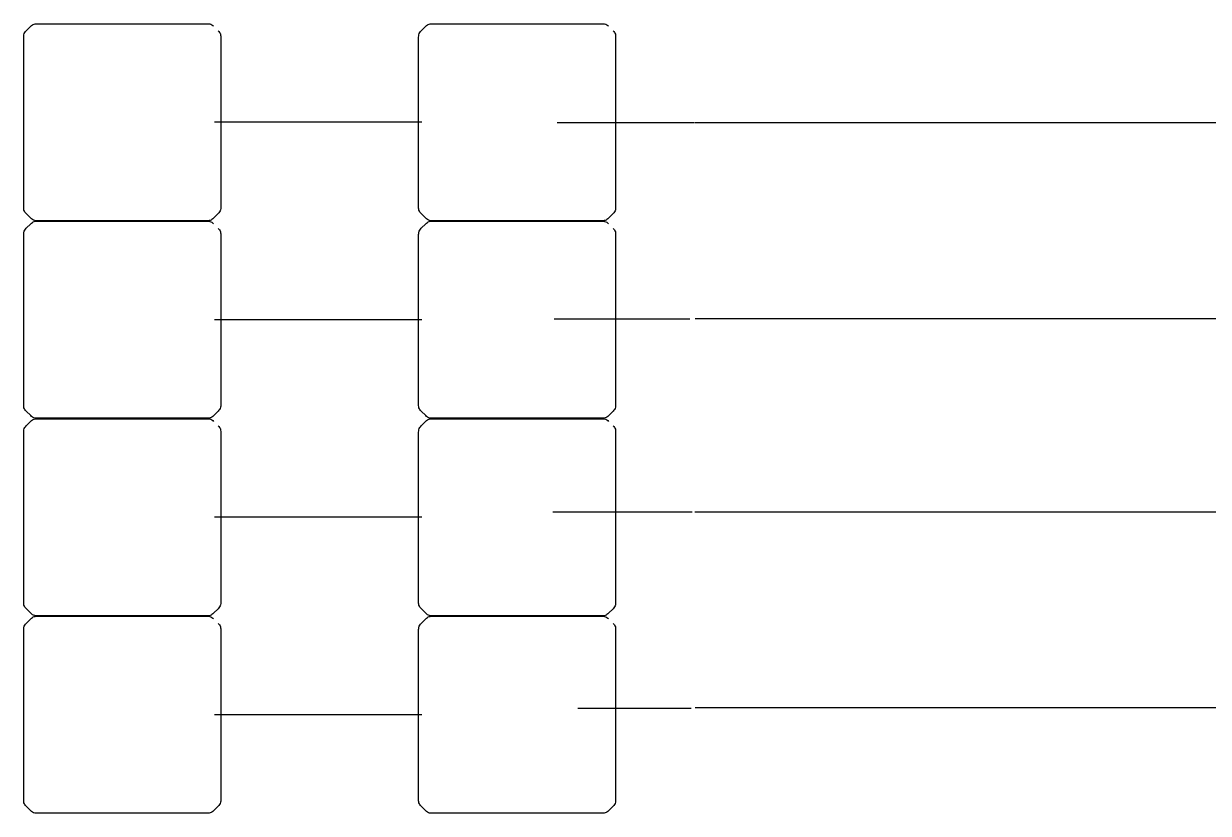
# Model space of a CAD drawing. Header units: millimetres. Extents: x -57500 to 57500, y -57500 to 57500.
# Drawn here: x 3008 to 15065, y -9042 to -1007 of the extents above; entities that cross this region are included whole.
import ezdxf

# ---------------------------------------------------------------- set-up
doc = ezdxf.new("R2010")
doc.units = ezdxf.units.MM

msp = doc.modelspace()

# ---------------------------------------------------------------- linework, layer by layer
for p, q in [((3025.843, -1088.213), (3034.172, -1079.843)), ((3034.172, -1079.843), (3080.306, -1033.709)), ((3080.306, -1033.709), (3087.738, -1026.296)), ((3087.738, -1026.296), (3095.957, -1019.745)), ((3095.957, -1019.745), (3105.074, -1014.462)), ((3105.074, -1014.462), (3114.924, -1010.594)), ((3114.924, -1010.594), (3125.393, -1008.226)), ((3125.393, -1008.226), (3136.088, -1007.499)), ((3136.088, -1007.499), (4877.139, -1007.499)), ((4877.139, -1007.499), (4888.947, -1007.581)), ((4888.947, -1007.581), (4900.635, -1009.376)), ((4900.635, -1009.376), (4911.926, -1013.082)), ((4911.926, -1013.082), (4922.419, -1018.639)), ((4922.419, -1018.639), (4931.807, -1025.821)), ((4931.807, -1025.821), (4940.177, -1034.15)), ((4986.311, -1080.284), (4993.723, -1087.716)), ((7045.843, -1088.213), (7054.172, -1079.843)), ((7054.172, -1079.843), (7100.306, -1033.709)), ((7100.306, -1033.709), (7107.738, -1026.296)), ((7107.738, -1026.296), (7115.957, -1019.745)), ((7115.957, -1019.745), (7125.074, -1014.462)), ((7125.074, -1014.462), (7134.924, -1010.594)), ((7134.924, -1010.594), (7145.393, -1008.226)), ((7145.393, -1008.226), (7156.088, -1007.499)), ((7156.088, -1007.499), (8897.139, -1007.499)), ((8897.139, -1007.499), (8908.947, -1007.581)), ((8908.947, -1007.581), (8920.635, -1009.376)), ((8920.635, -1009.376), (8931.926, -1013.082)), ((8931.926, -1013.082), (8942.419, -1018.639)), ((8942.419, -1018.639), (8951.807, -1025.821)), ((8951.807, -1025.821), (8960.177, -1034.15)), ((9006.311, -1080.284), (9013.723, -1087.716)), ((3007.521, -1142.881), (3007.603, -1131.073)), ((3007.521, -2883.931), (3007.521, -1142.881)), ((3007.603, -1131.073), (3009.398, -1119.385)), ((3009.398, -1119.385), (3013.104, -1108.094)), ((3013.104, -1108.094), (3018.661, -1097.601)), ((3018.661, -1097.601), (3025.843, -1088.213)), ((4993.723, -1087.716), (5000.275, -1095.935)), ((5000.275, -1095.935), (5005.558, -1105.052)), ((5005.558, -1105.052), (5009.425, -1114.902)), ((5009.425, -1114.902), (5011.794, -1125.371)), ((5011.794, -1125.371), (5012.521, -1136.066)), ((5012.521, -1136.066), (5012.521, -2877.117)), ((7027.521, -1142.881), (7027.603, -1131.073)), ((7027.521, -2883.931), (7027.521, -1142.881)), ((7027.603, -1131.073), (7029.398, -1119.385)), ((7029.398, -1119.385), (7033.104, -1108.094)), ((7033.104, -1108.094), (7038.661, -1097.601)), ((7038.661, -1097.601), (7045.843, -1088.213)), ((9013.723, -1087.716), (9020.275, -1095.935)), ((9020.275, -1095.935), (9025.558, -1105.052)), ((9025.558, -1105.052), (9029.425, -1114.902)), ((9029.425, -1114.902), (9031.794, -1125.371)), ((9031.794, -1125.371), (9032.521, -1136.066)), ((9032.521, -1136.066), (9032.521, -2877.117)), ((7059.7, -2010), (4950.95, -2010)), ((9830.85, -2016), (8436.75, -2016)), ((19937.95, -2016.45), (9838.9, -2016.45)), ((3008.248, -2894.627), (3007.521, -2883.931)), ((5012.438, -2888.925), (5010.643, -2900.613)), ((5012.521, -2877.117), (5012.438, -2888.925)), ((7028.248, -2894.627), (7027.521, -2883.931)), ((9032.438, -2888.925), (9030.643, -2900.613)), ((9032.521, -2877.117), (9032.438, -2888.925)), ((3010.616, -2905.095), (3008.248, -2894.627)), ((3014.484, -2914.945), (3010.616, -2905.095)), ((3019.767, -2924.063), (3014.484, -2914.945)), ((3026.318, -2932.282), (3019.767, -2924.063)), ((3033.731, -2939.714), (3026.318, -2932.282)), ((3079.865, -2985.848), (3033.731, -2939.714)), ((3088.234, -2994.177), (3079.865, -2985.848)), ((3097.623, -3001.359), (3088.234, -2994.177)), ((3108.116, -3006.916), (3097.623, -3001.359)), ((3119.407, -3010.621), (3108.116, -3006.916)), ((3131.095, -3012.416), (3119.407, -3010.621)), ((3142.902, -3012.499), (3131.095, -3012.416)), ((4883.953, -3012.499), (3142.902, -3012.499)), ((4894.649, -3011.772), (4883.953, -3012.499)), ((4905.117, -3009.403), (4894.649, -3011.772)), ((4914.967, -3005.536), (4905.117, -3009.403)), ((4924.085, -3000.253), (4914.967, -3005.536)), ((4932.304, -2993.701), (4924.085, -3000.253)), ((4939.736, -2986.289), (4932.304, -2993.701)), ((4985.87, -2940.155), (4939.736, -2986.289)), ((4994.199, -2931.785), (4985.87, -2940.155)), ((5001.381, -2922.397), (4994.199, -2931.785)), ((5006.938, -2911.904), (5001.381, -2922.397)), ((5010.643, -2900.613), (5006.938, -2911.904)), ((7030.616, -2905.095), (7028.248, -2894.627)), ((7034.484, -2914.945), (7030.616, -2905.095)), ((7039.767, -2924.063), (7034.484, -2914.945)), ((7046.318, -2932.282), (7039.767, -2924.063)), ((7053.731, -2939.714), (7046.318, -2932.282)), ((7099.865, -2985.848), (7053.731, -2939.714)), ((7108.234, -2994.177), (7099.865, -2985.848)), ((7117.623, -3001.359), (7108.234, -2994.177)), ((7128.116, -3006.916), (7117.623, -3001.359)), ((7139.407, -3010.621), (7128.116, -3006.916)), ((7151.095, -3012.416), (7139.407, -3010.621)), ((7162.902, -3012.499), (7151.095, -3012.416)), ((8903.953, -3012.499), (7162.902, -3012.499)), ((8914.649, -3011.772), (8903.953, -3012.499)), ((8925.117, -3009.403), (8914.649, -3011.772)), ((8934.967, -3005.536), (8925.117, -3009.403)), ((8944.085, -3000.253), (8934.967, -3005.536)), ((8952.304, -2993.701), (8944.085, -3000.253)), ((8959.736, -2986.289), (8952.304, -2993.701)), ((9005.87, -2940.155), (8959.736, -2986.289)), ((9014.199, -2931.785), (9005.87, -2940.155)), ((9021.381, -2922.397), (9014.199, -2931.785)), ((9026.938, -2911.904), (9021.381, -2922.397)), ((9030.643, -2900.613), (9026.938, -2911.904)), ((3007.603, -3141.073), (3009.398, -3129.385)), ((3009.398, -3129.385), (3013.104, -3118.094)), ((3013.104, -3118.094), (3018.661, -3107.601)), ((3018.661, -3107.601), (3025.843, -3098.213)), ((3025.843, -3098.213), (3034.172, -3089.843)), ((3034.172, -3089.843), (3080.306, -3043.709)), ((3080.306, -3043.709), (3087.738, -3036.296)), ((3087.738, -3036.296), (3095.957, -3029.745)), ((3095.957, -3029.745), (3105.074, -3024.462)), ((3105.074, -3024.462), (3114.924, -3020.594)), ((3114.924, -3020.594), (3125.393, -3018.226)), ((3125.393, -3018.226), (3136.088, -3017.499)), ((3136.088, -3017.499), (4877.139, -3017.499)), ((4877.139, -3017.499), (4888.947, -3017.581)), ((4888.947, -3017.581), (4900.635, -3019.376)), ((4900.635, -3019.376), (4911.926, -3023.082)), ((4911.926, -3023.082), (4922.419, -3028.639)), ((4922.419, -3028.639), (4931.807, -3035.821)), ((4931.807, -3035.821), (4940.177, -3044.15)), ((4986.311, -3090.284), (4993.723, -3097.716)), ((4993.723, -3097.716), (5000.275, -3105.935)), ((5000.275, -3105.935), (5005.558, -3115.052)), ((5005.558, -3115.052), (5009.425, -3124.902)), ((5009.425, -3124.902), (5011.794, -3135.371)), ((7027.603, -3141.073), (7029.398, -3129.385)), ((7029.398, -3129.385), (7033.104, -3118.094)), ((7033.104, -3118.094), (7038.661, -3107.601)), ((7038.661, -3107.601), (7045.843, -3098.213)), ((7045.843, -3098.213), (7054.172, -3089.843)), ((7054.172, -3089.843), (7100.306, -3043.709)), ((7100.306, -3043.709), (7107.738, -3036.296)), ((7107.738, -3036.296), (7115.957, -3029.745)), ((7115.957, -3029.745), (7125.074, -3024.462)), ((7125.074, -3024.462), (7134.924, -3020.594)), ((7134.924, -3020.594), (7145.393, -3018.226)), ((7145.393, -3018.226), (7156.088, -3017.499)), ((7156.088, -3017.499), (8897.139, -3017.499)), ((8897.139, -3017.499), (8908.947, -3017.581)), ((8908.947, -3017.581), (8920.635, -3019.376)), ((8920.635, -3019.376), (8931.926, -3023.082)), ((8931.926, -3023.082), (8942.419, -3028.639)), ((8942.419, -3028.639), (8951.807, -3035.821)), ((8951.807, -3035.821), (8960.177, -3044.15)), ((9006.311, -3090.284), (9013.723, -3097.716)), ((9013.723, -3097.716), (9020.275, -3105.935)), ((9020.275, -3105.935), (9025.558, -3115.052)), ((9025.558, -3115.052), (9029.425, -3124.902)), ((9029.425, -3124.902), (9031.794, -3135.371)), ((3007.521, -3152.881), (3007.603, -3141.073)), ((3007.521, -4893.931), (3007.521, -3152.881)), ((5011.794, -3135.371), (5012.521, -3146.066)), ((5012.521, -3146.066), (5012.521, -4887.117)), ((7027.521, -3152.881), (7027.603, -3141.073)), ((7027.521, -4893.931), (7027.521, -3152.881)), ((9031.794, -3135.371), (9032.521, -3146.066)), ((9032.521, -3146.066), (9032.521, -4887.117)), ((7059.7, -4020), (4950.95, -4020)), ((9786.7, -4013.3), (8407.8, -4013.3)), ((20916, -4011.4), (9842.35, -4011.4)), ((3008.248, -4904.627), (3007.521, -4893.931)), ((3010.616, -4915.095), (3008.248, -4904.627)), ((3014.484, -4924.945), (3010.616, -4915.095)), ((3019.767, -4934.063), (3014.484, -4924.945)), ((3026.318, -4942.282), (3019.767, -4934.063)), ((3033.731, -4949.714), (3026.318, -4942.282)), ((4994.199, -4941.785), (4985.87, -4950.155)), ((5001.381, -4932.397), (4994.199, -4941.785)), ((5006.938, -4921.904), (5001.381, -4932.397)), ((5010.643, -4910.613), (5006.938, -4921.904)), ((5012.438, -4898.925), (5010.643, -4910.613)), ((5012.521, -4887.117), (5012.438, -4898.925)), ((7028.248, -4904.627), (7027.521, -4893.931)), ((7030.616, -4915.095), (7028.248, -4904.627)), ((7034.484, -4924.945), (7030.616, -4915.095)), ((7039.767, -4934.063), (7034.484, -4924.945)), ((7046.318, -4942.282), (7039.767, -4934.063)), ((7053.731, -4949.714), (7046.318, -4942.282)), ((9014.199, -4941.785), (9005.87, -4950.155)), ((9021.381, -4932.397), (9014.199, -4941.785)), ((9026.938, -4921.904), (9021.381, -4932.397)), ((9030.643, -4910.613), (9026.938, -4921.904)), ((9032.438, -4898.925), (9030.643, -4910.613)), ((9032.521, -4887.117), (9032.438, -4898.925)), ((3079.865, -4995.848), (3033.731, -4949.714)), ((3034.172, -5099.843), (3080.306, -5053.709)), ((3088.234, -5004.177), (3079.865, -4995.848)), ((3080.306, -5053.709), (3087.738, -5046.296)), ((3087.738, -5046.296), (3095.957, -5039.745)), ((3097.623, -5011.359), (3088.234, -5004.177)), ((3095.957, -5039.745), (3105.074, -5034.462)), ((3108.116, -5016.916), (3097.623, -5011.359)), ((3105.074, -5034.462), (3114.924, -5030.594)), ((3119.407, -5020.621), (3108.116, -5016.916)), ((3114.924, -5030.594), (3125.393, -5028.226)), ((3131.095, -5022.416), (3119.407, -5020.621)), ((3125.393, -5028.226), (3136.088, -5027.499)), ((3142.902, -5022.499), (3131.095, -5022.416)), ((3136.088, -5027.499), (4877.139, -5027.499)), ((4883.953, -5022.499), (3142.902, -5022.499)), ((4877.139, -5027.499), (4888.947, -5027.581)), ((4894.649, -5021.772), (4883.953, -5022.499)), ((4888.947, -5027.581), (4900.635, -5029.376)), ((4905.117, -5019.403), (4894.649, -5021.772)), ((4900.635, -5029.376), (4911.926, -5033.082)), ((4914.967, -5015.536), (4905.117, -5019.403)), ((4911.926, -5033.082), (4922.419, -5038.639)), ((4924.085, -5010.253), (4914.967, -5015.536)), ((4922.419, -5038.639), (4931.807, -5045.821)), ((4932.304, -5003.701), (4924.085, -5010.253)), ((4931.807, -5045.821), (4940.177, -5054.15)), ((4939.736, -4996.289), (4932.304, -5003.701)), ((4985.87, -4950.155), (4939.736, -4996.289)), ((7099.865, -4995.848), (7053.731, -4949.714)), ((7054.172, -5099.843), (7100.306, -5053.709)), ((7108.234, -5004.177), (7099.865, -4995.848)), ((7100.306, -5053.709), (7107.738, -5046.296)), ((7107.738, -5046.296), (7115.957, -5039.745)), ((7117.623, -5011.359), (7108.234, -5004.177)), ((7115.957, -5039.745), (7125.074, -5034.462)), ((7128.116, -5016.916), (7117.623, -5011.359)), ((7125.074, -5034.462), (7134.924, -5030.594)), ((7139.407, -5020.621), (7128.116, -5016.916)), ((7134.924, -5030.594), (7145.393, -5028.226)), ((7151.095, -5022.416), (7139.407, -5020.621)), ((7145.393, -5028.226), (7156.088, -5027.499)), ((7162.902, -5022.499), (7151.095, -5022.416)), ((7156.088, -5027.499), (8897.139, -5027.499)), ((8903.953, -5022.499), (7162.902, -5022.499)), ((8897.139, -5027.499), (8908.947, -5027.581)), ((8914.649, -5021.772), (8903.953, -5022.499)), ((8908.947, -5027.581), (8920.635, -5029.376)), ((8925.117, -5019.403), (8914.649, -5021.772)), ((8920.635, -5029.376), (8931.926, -5033.082)), ((8934.967, -5015.536), (8925.117, -5019.403)), ((8931.926, -5033.082), (8942.419, -5038.639)), ((8944.085, -5010.253), (8934.967, -5015.536)), ((8942.419, -5038.639), (8951.807, -5045.821)), ((8952.304, -5003.701), (8944.085, -5010.253)), ((8951.807, -5045.821), (8960.177, -5054.15)), ((8959.736, -4996.289), (8952.304, -5003.701)), ((9005.87, -4950.155), (8959.736, -4996.289)), ((3007.521, -5162.881), (3007.603, -5151.073)), ((3007.521, -6903.931), (3007.521, -5162.881)), ((3007.603, -5151.073), (3009.398, -5139.385)), ((3009.398, -5139.385), (3013.104, -5128.094)), ((3013.104, -5128.094), (3018.661, -5117.601)), ((3018.661, -5117.601), (3025.843, -5108.213)), ((3025.843, -5108.213), (3034.172, -5099.843)), ((4986.311, -5100.284), (4993.723, -5107.716)), ((4993.723, -5107.716), (5000.275, -5115.935)), ((5000.275, -5115.935), (5005.558, -5125.052)), ((5005.558, -5125.052), (5009.425, -5134.902)), ((5009.425, -5134.902), (5011.794, -5145.371)), ((5011.794, -5145.371), (5012.521, -5156.066)), ((5012.521, -5156.066), (5012.521, -6897.117)), ((7027.521, -5162.881), (7027.603, -5151.073)), ((7027.521, -6903.931), (7027.521, -5162.881)), ((7027.603, -5151.073), (7029.398, -5139.385)), ((7029.398, -5139.385), (7033.104, -5128.094)), ((7033.104, -5128.094), (7038.661, -5117.601)), ((7038.661, -5117.601), (7045.843, -5108.213)), ((7045.843, -5108.213), (7054.172, -5099.843)), ((9006.311, -5100.284), (9013.723, -5107.716)), ((9013.723, -5107.716), (9020.275, -5115.935)), ((9020.275, -5115.935), (9025.558, -5125.052)), ((9025.558, -5125.052), (9029.425, -5134.902)), ((9029.425, -5134.902), (9031.794, -5145.371)), ((9031.794, -5145.371), (9032.521, -5156.066)), ((9032.521, -5156.066), (9032.521, -6897.117)), ((9810.55, -5977.95), (8393.35, -5977.95)), ((20775.1, -5979.1), (9839.7, -5979.1)), ((7059.7, -6030), (4950.95, -6030)), ((3008.248, -6914.627), (3007.521, -6903.931)), ((3010.616, -6925.095), (3008.248, -6914.627)), ((3014.484, -6934.945), (3010.616, -6925.095)), ((3019.767, -6944.063), (3014.484, -6934.945)), ((3026.318, -6952.282), (3019.767, -6944.063)), ((3033.731, -6959.714), (3026.318, -6952.282)), ((3079.865, -7005.848), (3033.731, -6959.714)), ((4985.87, -6960.155), (4939.736, -7006.289)), ((4994.199, -6951.785), (4985.87, -6960.155)), ((5001.381, -6942.397), (4994.199, -6951.785)), ((5006.938, -6931.904), (5001.381, -6942.397)), ((5010.643, -6920.613), (5006.938, -6931.904)), ((5012.438, -6908.925), (5010.643, -6920.613)), ((5012.521, -6897.117), (5012.438, -6908.925)), ((7028.248, -6914.627), (7027.521, -6903.931)), ((7030.616, -6925.095), (7028.248, -6914.627)), ((7034.484, -6934.945), (7030.616, -6925.095)), ((7039.767, -6944.063), (7034.484, -6934.945)), ((7046.318, -6952.282), (7039.767, -6944.063)), ((7053.731, -6959.714), (7046.318, -6952.282)), ((7099.865, -7005.848), (7053.731, -6959.714)), ((9005.87, -6960.155), (8959.736, -7006.289)), ((9014.199, -6951.785), (9005.87, -6960.155)), ((9021.381, -6942.397), (9014.199, -6951.785)), ((9026.938, -6931.904), (9021.381, -6942.397)), ((9030.643, -6920.613), (9026.938, -6931.904)), ((9032.438, -6908.925), (9030.643, -6920.613)), ((9032.521, -6897.117), (9032.438, -6908.925)), ((3025.843, -7118.213), (3034.172, -7109.843)), ((3034.172, -7109.843), (3080.306, -7063.709)), ((3088.234, -7014.177), (3079.865, -7005.848)), ((3080.306, -7063.709), (3087.738, -7056.296)), ((3087.738, -7056.296), (3095.957, -7049.745)), ((3097.623, -7021.359), (3088.234, -7014.177)), ((3095.957, -7049.745), (3105.074, -7044.462)), ((3108.116, -7026.916), (3097.623, -7021.359)), ((3105.074, -7044.462), (3114.924, -7040.594)), ((3119.407, -7030.621), (3108.116, -7026.916)), ((3114.924, -7040.594), (3125.393, -7038.226)), ((3131.095, -7032.416), (3119.407, -7030.621)), ((3125.393, -7038.226), (3136.088, -7037.499)), ((3142.902, -7032.499), (3131.095, -7032.416)), ((3136.088, -7037.499), (4877.139, -7037.499)), ((4883.953, -7032.499), (3142.902, -7032.499)), ((4877.139, -7037.499), (4888.947, -7037.581)), ((4894.649, -7031.772), (4883.953, -7032.499)), ((4888.947, -7037.581), (4900.635, -7039.376)), ((4905.117, -7029.403), (4894.649, -7031.772)), ((4900.635, -7039.376), (4911.926, -7043.082)), ((4914.967, -7025.536), (4905.117, -7029.403)), ((4911.926, -7043.082), (4922.419, -7048.639)), ((4924.085, -7020.253), (4914.967, -7025.536)), ((4922.419, -7048.639), (4931.807, -7055.821)), ((4932.304, -7013.701), (4924.085, -7020.253)), ((4931.807, -7055.821), (4940.177, -7064.15)), ((4939.736, -7006.289), (4932.304, -7013.701)), ((4986.311, -7110.284), (4993.723, -7117.716)), ((7045.843, -7118.213), (7054.172, -7109.843)), ((7054.172, -7109.843), (7100.306, -7063.709)), ((7108.234, -7014.177), (7099.865, -7005.848)), ((7100.306, -7063.709), (7107.738, -7056.296)), ((7107.738, -7056.296), (7115.957, -7049.745)), ((7117.623, -7021.359), (7108.234, -7014.177)), ((7115.957, -7049.745), (7125.074, -7044.462)), ((7128.116, -7026.916), (7117.623, -7021.359)), ((7125.074, -7044.462), (7134.924, -7040.594)), ((7139.407, -7030.621), (7128.116, -7026.916)), ((7134.924, -7040.594), (7145.393, -7038.226)), ((7151.095, -7032.416), (7139.407, -7030.621)), ((7145.393, -7038.226), (7156.088, -7037.499)), ((7162.902, -7032.499), (7151.095, -7032.416)), ((7156.088, -7037.499), (8897.139, -7037.499)), ((8903.953, -7032.499), (7162.902, -7032.499)), ((8897.139, -7037.499), (8908.947, -7037.581)), ((8914.649, -7031.772), (8903.953, -7032.499)), ((8908.947, -7037.581), (8920.635, -7039.376)), ((8925.117, -7029.403), (8914.649, -7031.772)), ((8920.635, -7039.376), (8931.926, -7043.082)), ((8934.967, -7025.536), (8925.117, -7029.403)), ((8931.926, -7043.082), (8942.419, -7048.639)), ((8944.085, -7020.253), (8934.967, -7025.536)), ((8942.419, -7048.639), (8951.807, -7055.821)), ((8952.304, -7013.701), (8944.085, -7020.253)), ((8951.807, -7055.821), (8960.177, -7064.15)), ((8959.736, -7006.289), (8952.304, -7013.701)), ((9006.311, -7110.284), (9013.723, -7117.716)), ((3007.521, -7172.881), (3007.603, -7161.073)), ((3007.521, -8913.931), (3007.521, -7172.881)), ((3007.603, -7161.073), (3009.398, -7149.385)), ((3009.398, -7149.385), (3013.104, -7138.094)), ((3013.104, -7138.094), (3018.661, -7127.601)), ((3018.661, -7127.601), (3025.843, -7118.213)), ((4993.723, -7117.716), (5000.275, -7125.935)), ((5000.275, -7125.935), (5005.558, -7135.052)), ((5005.558, -7135.052), (5009.425, -7144.902)), ((5009.425, -7144.902), (5011.794, -7155.371)), ((5011.794, -7155.371), (5012.521, -7166.066)), ((5012.521, -7166.066), (5012.521, -8907.117)), ((7027.521, -7172.881), (7027.603, -7161.073)), ((7027.521, -8913.931), (7027.521, -7172.881)), ((7027.603, -7161.073), (7029.398, -7149.385)), ((7029.398, -7149.385), (7033.104, -7138.094)), ((7033.104, -7138.094), (7038.661, -7127.601)), ((7038.661, -7127.601), (7045.843, -7118.213)), ((9013.723, -7117.716), (9020.275, -7125.935)), ((9020.275, -7125.935), (9025.558, -7135.052)), ((9025.558, -7135.052), (9029.425, -7144.902)), ((9029.425, -7144.902), (9031.794, -7155.371)), ((9031.794, -7155.371), (9032.521, -7166.066)), ((9032.521, -7166.066), (9032.521, -8907.117)), ((7059.7, -8040), (4950.95, -8040)), ((8648.9, -7971.2), (9800.5, -7971.2)), ((15216.2, -7970.8), (9842.35, -7970.8)), ((3008.248, -8924.627), (3007.521, -8913.931)), ((5012.438, -8918.925), (5010.643, -8930.613)), ((5012.521, -8907.117), (5012.438, -8918.925)), ((7028.248, -8924.627), (7027.521, -8913.931)), ((9032.438, -8918.925), (9030.643, -8930.613)), ((9032.521, -8907.117), (9032.438, -8918.925)), ((3010.616, -8935.095), (3008.248, -8924.627)), ((3014.484, -8944.945), (3010.616, -8935.095)), ((3019.767, -8954.063), (3014.484, -8944.945)), ((3026.318, -8962.282), (3019.767, -8954.063)), ((3033.731, -8969.714), (3026.318, -8962.282)), ((3079.865, -9015.848), (3033.731, -8969.714)), ((3088.234, -9024.177), (3079.865, -9015.848)), ((3097.623, -9031.359), (3088.234, -9024.177)), ((3108.116, -9036.916), (3097.623, -9031.359)), ((3119.407, -9040.621), (3108.116, -9036.916)), ((3131.095, -9042.416), (3119.407, -9040.621)), ((3142.902, -9042.499), (3131.095, -9042.416)), ((4883.953, -9042.499), (3142.902, -9042.499)), ((4894.649, -9041.772), (4883.953, -9042.499)), ((4905.117, -9039.403), (4894.649, -9041.772)), ((4914.967, -9035.536), (4905.117, -9039.403)), ((4924.085, -9030.253), (4914.967, -9035.536)), ((4932.304, -9023.701), (4924.085, -9030.253)), ((4939.736, -9016.289), (4932.304, -9023.701)), ((4985.87, -8970.155), (4939.736, -9016.289)), ((4994.199, -8961.785), (4985.87, -8970.155)), ((5001.381, -8952.397), (4994.199, -8961.785)), ((5006.938, -8941.904), (5001.381, -8952.397)), ((5010.643, -8930.613), (5006.938, -8941.904)), ((7030.616, -8935.095), (7028.248, -8924.627)), ((7034.484, -8944.945), (7030.616, -8935.095)), ((7039.767, -8954.063), (7034.484, -8944.945)), ((7046.318, -8962.282), (7039.767, -8954.063)), ((7053.731, -8969.714), (7046.318, -8962.282)), ((7099.865, -9015.848), (7053.731, -8969.714)), ((7108.234, -9024.177), (7099.865, -9015.848)), ((7117.623, -9031.359), (7108.234, -9024.177)), ((7128.116, -9036.916), (7117.623, -9031.359)), ((7139.407, -9040.621), (7128.116, -9036.916)), ((7151.095, -9042.416), (7139.407, -9040.621)), ((7162.902, -9042.499), (7151.095, -9042.416)), ((8903.953, -9042.499), (7162.902, -9042.499)), ((8914.649, -9041.772), (8903.953, -9042.499)), ((8925.117, -9039.403), (8914.649, -9041.772)), ((8934.967, -9035.536), (8925.117, -9039.403)), ((8944.085, -9030.253), (8934.967, -9035.536)), ((8952.304, -9023.701), (8944.085, -9030.253)), ((8959.736, -9016.289), (8952.304, -9023.701)), ((9005.87, -8970.155), (8959.736, -9016.289)), ((9014.199, -8961.785), (9005.87, -8970.155)), ((9021.381, -8952.397), (9014.199, -8961.785)), ((9026.938, -8941.904), (9021.381, -8952.397)), ((9030.643, -8930.613), (9026.938, -8941.904))]:
    msp.add_line(p, q)

doc.saveas('drawing.dxf')
